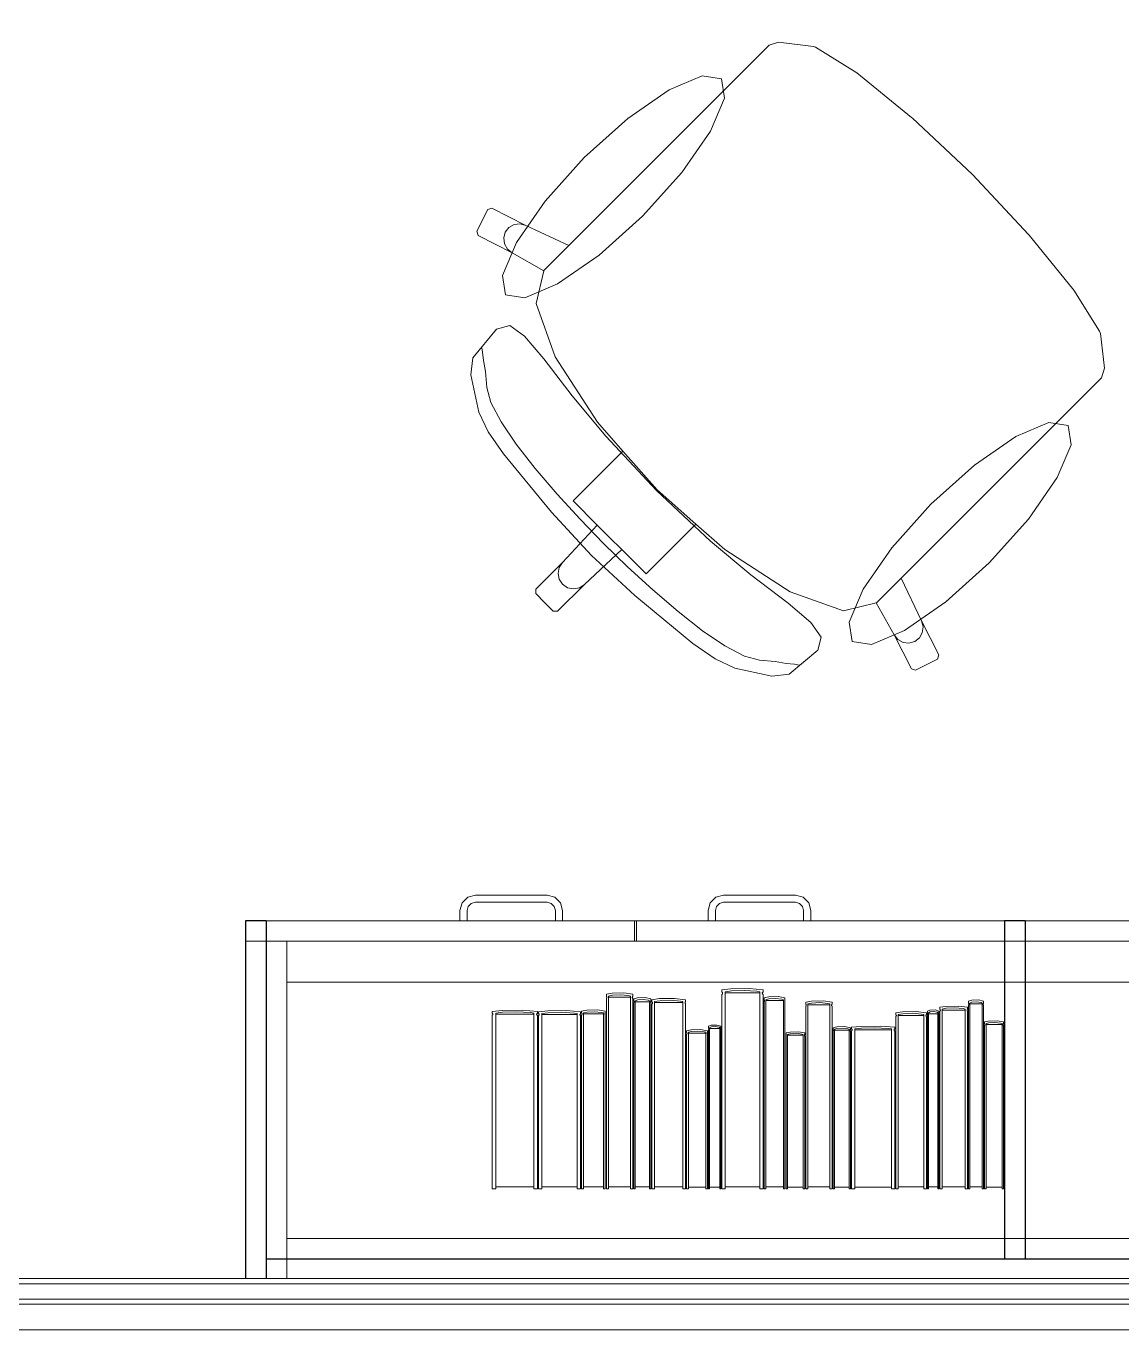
# Model space of a CAD drawing. Header units: inches. Extents: x -38 to 5698, y -33 to 92.
# Drawn here: x 195.17 to 196.239, y 18.6 to 19.871 of the extents above; entities that cross this region are included whole.
import ezdxf

# ---------------------------------------------------------------- set-up
doc = ezdxf.new("R2010")
doc.units = ezdxf.units.IN
doc.header["$MEASUREMENT"] = 0
doc.set_wipeout_variables(frame=1)
doc.linetypes.add('Wipeout_Contour', pattern=[1, 0, -1])
for name, color, linetype in [('02 _ ARQ _ ZON _ Espacio.3D', 7, 'Continuous'), ('Acabado - Muros', 7, 'Continuous'), ('Interior - Mobiliario', 7, 'Continuous')]:
    doc.layers.add(name, color=color, linetype=linetype)

msp = doc.modelspace()

# ---------------------------------------------------------------- linework, layer by layer
at = {"layer": '02 _ ARQ _ ZON _ Espacio.3D', "color": 254, "linetype": 'Continuous', "lineweight": 0, "flags": 128}
for points in [[(205.02, 18.65), (205.02, 29.6999), (193.32, 29.6999), (193.32, 25.3384), (194.57, 25.3384), (194.57, 25.1632), (193.32, 25.1632), (193.32, 18.6489)], [(205.0199, 6.5), (205.02, 18.6001), (193.32, 18.6001), (193.32, 6.5)]]:
    msp.add_lwpolyline(points, close=True, dxfattribs=at)
at = {"layer": 'Interior - Mobiliario', "color": 175, "linetype": 'Continuous', "lineweight": 13}
for p, q in [((195.8945, 19.8526), (195.8725, 19.8306)), ((195.9038, 19.8555), (195.8945, 19.8526)), ((195.9377, 19.8515), (195.9038, 19.8555)), ((195.9398, 19.8506), (195.9377, 19.8515)), ((195.9799, 19.8257), (195.9398, 19.8506)), ((195.8725, 19.8306), (195.847, 19.8051)), ((196.0335, 19.7821), (195.9799, 19.8257)), ((195.847, 19.8051), (195.6992, 19.6573)), ((196.0344, 19.7814), (196.0335, 19.7821)), ((196.0927, 19.7266), (196.0344, 19.7814)), ((196.0927, 19.7266), (196.1475, 19.6682)), ((195.6243, 19.6938), (195.6203, 19.6925)), ((195.6574, 19.6769), (195.6243, 19.6938)), ((195.6203, 19.6925), (195.6095, 19.6712)), ((195.6095, 19.6712), (195.6108, 19.6671)), ((195.6372, 19.6704), (195.6357, 19.6647)), ((195.6408, 19.675), (195.6372, 19.6704)), ((195.6459, 19.6778), (195.6408, 19.675)), ((195.6518, 19.6785), (195.6459, 19.6778)), ((195.6574, 19.6769), (195.6518, 19.6785)), ((195.6992, 19.6573), (195.6574, 19.6769)), ((196.1475, 19.6682), (196.1482, 19.6674)), ((196.1482, 19.6674), (196.1918, 19.6137)), ((195.6108, 19.6671), (195.6439, 19.6501)), ((195.6357, 19.6647), (195.6364, 19.6589)), ((195.6364, 19.6589), (195.6393, 19.6538)), ((195.6749, 19.633), (195.6992, 19.6573)), ((195.6393, 19.6538), (195.6439, 19.6501)), ((195.6439, 19.6501), (195.6749, 19.6328)), ((195.6749, 19.6328), (195.6674, 19.6009)), ((195.6749, 19.633), (195.6749, 19.6328)), ((196.1918, 19.6137), (196.2167, 19.5737)), ((195.6674, 19.6009), (195.6858, 19.5489)), ((195.6417, 19.5792), (195.6288, 19.5758)), ((195.656, 19.5691), (195.6417, 19.5792)), ((195.6288, 19.5758), (195.6056, 19.5479)), ((195.6747, 19.5469), (195.656, 19.5691)), ((196.2167, 19.5737), (196.2176, 19.5716)), ((196.2176, 19.5716), (196.2216, 19.5376)), ((195.6152, 19.5532), (195.6144, 19.5577)), ((195.616, 19.5451), (195.6152, 19.5532)), ((195.6056, 19.5479), (195.6037, 19.5311)), ((195.6181, 19.5344), (195.616, 19.5451)), ((195.7026, 19.5107), (195.6747, 19.5469)), ((195.6858, 19.5489), (195.7271, 19.4851)), ((195.6037, 19.5311), (195.6115, 19.495)), ((195.6192, 19.519), (195.6181, 19.5344)), ((196.2187, 19.5284), (196.1968, 19.5064)), ((196.2216, 19.5376), (196.2187, 19.5284)), ((195.6231, 19.5042), (195.6192, 19.519)), ((195.6331, 19.4854), (195.6231, 19.5042)), ((195.7353, 19.4714), (195.7026, 19.5107)), ((196.1968, 19.5064), (196.1713, 19.4809)), ((195.6115, 19.495), (195.6205, 19.4758)), ((195.6479, 19.4636), (195.6331, 19.4854)), ((195.7271, 19.4851), (195.7519, 19.4569)), ((196.1713, 19.4809), (196.0234, 19.333)), ((195.6205, 19.4758), (195.6354, 19.4541)), ((195.7848, 19.4186), (195.7353, 19.4714)), ((195.6354, 19.4541), (195.6822, 19.3974)), ((195.6665, 19.4398), (195.6479, 19.4636)), ((195.7519, 19.4569), (195.7245, 19.4296)), ((195.7519, 19.4569), (195.7852, 19.4191)), ((195.6877, 19.415), (195.6665, 19.4398)), ((195.7245, 19.4296), (195.7034, 19.4084)), ((195.7102, 19.3904), (195.6877, 19.415)), ((195.7848, 19.4186), (195.8375, 19.3692)), ((195.8231, 19.3858), (195.7852, 19.4191)), ((195.7034, 19.4084), (195.727, 19.3848)), ((195.6822, 19.3974), (195.7213, 19.3552)), ((195.733, 19.3669), (195.7102, 19.3904)), ((195.727, 19.3848), (195.693, 19.3483)), ((195.727, 19.3848), (195.739, 19.3728)), ((195.8231, 19.3858), (195.7957, 19.3584)), ((195.8512, 19.361), (195.8231, 19.3858)), ((195.733, 19.3669), (195.7565, 19.3441)), ((195.7509, 19.3609), (195.739, 19.3728)), ((195.8375, 19.3692), (195.8768, 19.3364)), ((195.7509, 19.3609), (195.7144, 19.3269)), ((195.7635, 19.3161), (195.7213, 19.3552)), ((195.7746, 19.3373), (195.7509, 19.3609)), ((195.7957, 19.3584), (195.7746, 19.3373)), ((195.915, 19.3196), (195.8512, 19.361)), ((195.693, 19.3483), (195.667, 19.3222)), ((195.6898, 19.3434), (195.6887, 19.3377)), ((195.6887, 19.3377), (195.6899, 19.3319)), ((195.693, 19.3483), (195.6898, 19.3434)), ((195.7565, 19.3441), (195.7811, 19.3215)), ((195.7144, 19.3269), (195.6883, 19.3008)), ((195.6899, 19.3319), (195.6931, 19.327)), ((195.698, 19.3237), (195.6931, 19.327)), ((195.7144, 19.3269), (195.7095, 19.3237)), ((195.8768, 19.3364), (195.913, 19.3085)), ((195.9992, 19.3088), (196.0234, 19.333)), ((196.0234, 19.333), (196.043, 19.2913)), ((195.667, 19.3222), (195.667, 19.3179)), ((195.667, 19.3179), (195.6755, 19.3094)), ((195.7038, 19.3226), (195.698, 19.3237)), ((195.7095, 19.3237), (195.7038, 19.3226)), ((195.8202, 19.2692), (195.7635, 19.3161)), ((195.7811, 19.3215), (195.8059, 19.3004)), ((195.967, 19.3013), (195.915, 19.3196)), ((195.684, 19.3008), (195.6755, 19.3094)), ((195.6883, 19.3008), (195.684, 19.3008)), ((195.8059, 19.3004), (195.8297, 19.2818)), ((195.913, 19.3085), (195.9353, 19.2899)), ((195.999, 19.3088), (195.967, 19.3013)), ((195.9992, 19.3088), (195.999, 19.3088)), ((196.0163, 19.2778), (195.999, 19.3088)), ((195.9353, 19.2899), (195.9453, 19.2756)), ((196.043, 19.2913), (196.0446, 19.2856)), ((196.043, 19.2913), (196.06, 19.2582)), ((195.8297, 19.2818), (195.8515, 19.267)), ((195.9453, 19.2756), (195.9419, 19.2627)), ((196.0199, 19.2731), (196.0163, 19.2778)), ((196.0333, 19.2446), (196.0163, 19.2778)), ((196.0251, 19.2702), (196.0199, 19.2731)), ((196.0411, 19.2747), (196.0365, 19.2711)), ((196.0439, 19.2798), (196.0411, 19.2747)), ((196.0446, 19.2856), (196.0439, 19.2798)), ((195.8419, 19.2543), (195.8202, 19.2692)), ((195.8515, 19.267), (195.8704, 19.257)), ((195.9419, 19.2627), (195.914, 19.2395)), ((196.0309, 19.2695), (196.0251, 19.2702)), ((196.0365, 19.2711), (196.0309, 19.2695)), ((195.8611, 19.2454), (195.8419, 19.2543)), ((195.8704, 19.257), (195.8851, 19.2531)), ((195.8851, 19.2531), (195.9005, 19.2519)), ((195.9005, 19.2519), (195.9113, 19.2499)), ((195.9113, 19.2499), (195.9193, 19.2491)), ((195.9193, 19.2491), (195.9238, 19.2483)), ((196.0587, 19.2541), (196.0373, 19.2433)), ((196.06, 19.2582), (196.0587, 19.2541)), ((195.8973, 19.2376), (195.8611, 19.2454)), ((195.914, 19.2395), (195.8973, 19.2376)), ((196.0373, 19.2433), (196.0333, 19.2446)), ((195.6006, 19.022), (195.5951, 19.0165)), ((195.6081, 19.024), (195.6006, 19.022)), ((195.6781, 19.024), (195.6081, 19.024)), ((195.6856, 19.022), (195.6781, 19.024)), ((195.6911, 19.0165), (195.6856, 19.022)), ((195.8371, 19.0165), (195.8426, 19.022)), ((195.8426, 19.022), (195.8501, 19.024)), ((195.8501, 19.024), (195.9201, 19.024)), ((195.9201, 19.024), (195.9276, 19.022)), ((195.9276, 19.022), (195.9331, 19.0165)), ((195.5951, 19.0165), (195.5931, 19.009)), ((195.5931, 19.009), (195.5931, 18.999)), ((195.6001, 19.009), (195.6012, 19.013)), ((195.6001, 18.999), (195.6001, 19.009)), ((195.6012, 19.013), (195.6041, 19.0159)), ((195.6041, 19.0159), (195.6081, 19.017)), ((195.6081, 19.017), (195.6781, 19.017)), ((195.6781, 19.017), (195.6821, 19.0159)), ((195.6821, 19.0159), (195.685, 19.013)), ((195.685, 19.013), (195.6861, 19.009)), ((195.6861, 19.009), (195.6861, 18.999)), ((195.6931, 19.009), (195.6911, 19.0165)), ((195.6931, 18.999), (195.6931, 19.009)), ((195.8351, 19.009), (195.8371, 19.0165)), ((195.8351, 18.999), (195.8351, 19.009)), ((195.8432, 19.013), (195.8421, 19.009)), ((195.8421, 19.009), (195.8421, 18.999)), ((195.8461, 19.0159), (195.8432, 19.013)), ((195.8501, 19.017), (195.8461, 19.0159)), ((195.9201, 19.017), (195.8501, 19.017)), ((195.9241, 19.0159), (195.9201, 19.017)), ((195.927, 19.013), (195.9241, 19.0159)), ((195.9281, 19.009), (195.927, 19.013)), ((195.9281, 18.999), (195.9281, 19.009)), ((195.9331, 19.0165), (195.9351, 19.009)), ((195.9351, 19.009), (195.9351, 18.999)), ((195.5931, 18.999), (195.6001, 18.999)), ((195.6861, 18.999), (195.6931, 18.999)), ((195.7631, 18.999), (195.7631, 18.979)), ((195.7651, 18.999), (195.7651, 18.979)), ((195.8421, 18.999), (195.8351, 18.999)), ((195.9351, 18.999), (195.9281, 18.999)), ((195.4041, 18.669), (195.4041, 18.979)), ((195.4041, 18.979), (196.8641, 18.979)), ((195.4241, 18.939), (195.4241, 18.979)), ((195.4241, 18.689), (195.4241, 18.939)), ((195.8485, 18.9316), (195.8573, 18.9327)), ((195.8485, 18.9295), (195.8485, 18.9316)), ((195.8577, 18.9306), (195.8517, 18.9297)), ((195.8573, 18.9327), (195.8752, 18.9329)), ((195.8701, 18.9311), (195.8577, 18.9306)), ((195.8824, 18.9303), (195.8701, 18.9311)), ((195.8752, 18.9329), (195.8886, 18.9316)), ((195.8854, 18.9297), (195.8824, 18.9303)), ((195.8886, 18.9316), (195.8886, 18.9295)), ((195.7358, 18.9273), (195.7415, 18.9284)), ((195.7358, 18.9253), (195.7358, 18.9273)), ((195.7359, 18.9252), (195.7358, 18.9253)), ((195.7358, 18.9232), (195.736, 18.9233)), ((195.7358, 18.7376), (195.7358, 18.9232)), ((195.7361, 18.9249), (195.7359, 18.9252)), ((195.736, 18.9233), (195.7361, 18.9236)), ((195.7362, 18.9247), (195.7361, 18.9249)), ((195.7361, 18.9236), (195.7362, 18.9238)), ((195.7362, 18.9244), (195.7362, 18.9247)), ((195.7362, 18.9241), (195.7362, 18.9244)), ((195.7362, 18.9238), (195.7362, 18.9241)), ((195.7417, 18.9263), (195.7379, 18.9254)), ((195.7379, 18.9254), (195.7379, 18.7376)), ((195.7379, 18.9245), (195.7595, 18.9245)), ((195.7415, 18.9284), (195.753, 18.9286)), ((195.7497, 18.9268), (195.7417, 18.9263)), ((195.7575, 18.926), (195.7497, 18.9268)), ((195.753, 18.9286), (195.7616, 18.9273)), ((195.7595, 18.9254), (195.7575, 18.926)), ((195.7595, 18.7376), (195.7595, 18.9254)), ((195.7612, 18.9246), (195.7611, 18.9243)), ((195.7611, 18.9243), (195.7611, 18.924)), ((195.7611, 18.924), (195.7612, 18.9238)), ((195.7613, 18.9249), (195.7612, 18.9246)), ((195.7612, 18.9238), (195.7613, 18.9235)), ((195.7614, 18.9251), (195.7613, 18.9249)), ((195.7613, 18.9235), (195.7615, 18.9233)), ((195.7616, 18.9253), (195.7614, 18.9251)), ((195.7615, 18.9233), (195.7616, 18.9232)), ((195.7616, 18.9273), (195.7616, 18.9253)), ((195.7616, 18.9232), (195.7616, 18.7376)), ((195.7626, 18.9228), (195.7662, 18.9238)), ((195.7626, 18.9208), (195.7626, 18.9228)), ((195.7626, 18.9207), (195.7626, 18.9208)), ((195.7627, 18.9204), (195.7626, 18.9207)), ((195.7626, 18.9189), (195.7627, 18.9191)), ((195.7626, 18.9187), (195.7626, 18.9189)), ((195.7626, 18.7376), (195.7626, 18.9187)), ((195.7628, 18.9202), (195.7627, 18.9204)), ((195.7627, 18.9191), (195.7628, 18.9194)), ((195.7628, 18.9199), (195.7628, 18.9202)), ((195.7628, 18.9196), (195.7628, 18.9199)), ((195.7628, 18.9194), (195.7628, 18.9196)), ((195.7664, 18.9218), (195.7639, 18.9209)), ((195.7639, 18.9209), (195.7639, 18.7376)), ((195.7639, 18.92), (195.778, 18.92)), ((195.7662, 18.9238), (195.7737, 18.924)), ((195.7716, 18.9223), (195.7664, 18.9218)), ((195.7767, 18.9215), (195.7716, 18.9223)), ((195.7737, 18.924), (195.7793, 18.9228)), ((195.778, 18.9209), (195.7767, 18.9215)), ((195.778, 18.7376), (195.778, 18.9209)), ((195.7791, 18.9201), (195.779, 18.9199)), ((195.779, 18.9199), (195.779, 18.9196)), ((195.779, 18.9196), (195.7791, 18.9193)), ((195.7792, 18.9206), (195.7791, 18.9204)), ((195.7791, 18.9204), (195.7791, 18.9201)), ((195.7791, 18.9193), (195.7792, 18.9191)), ((195.7793, 18.9208), (195.7792, 18.9206)), ((195.7792, 18.9191), (195.7793, 18.9188)), ((195.7793, 18.9228), (195.7793, 18.9208)), ((195.7793, 18.9188), (195.7793, 18.9187)), ((195.7793, 18.9187), (195.7793, 18.7376)), ((195.7803, 18.922), (195.7875, 18.923)), ((195.7803, 18.92), (195.7803, 18.922)), ((195.7805, 18.9199), (195.7803, 18.92)), ((195.7803, 18.9179), (195.7805, 18.9181)), ((195.7803, 18.7376), (195.7803, 18.9179)), ((195.7806, 18.9196), (195.7805, 18.9199)), ((195.7805, 18.9181), (195.7807, 18.9183)), ((195.7808, 18.9194), (195.7806, 18.9196)), ((195.7807, 18.9183), (195.7808, 18.9186)), ((195.7809, 18.9191), (195.7808, 18.9194)), ((195.7808, 18.9186), (195.7809, 18.9188)), ((195.7809, 18.9188), (195.7809, 18.9191)), ((195.7879, 18.921), (195.7829, 18.9201)), ((195.7829, 18.9201), (195.7829, 18.7376)), ((195.7829, 18.9192), (195.8105, 18.9192)), ((195.7875, 18.923), (195.8022, 18.9232)), ((195.798, 18.9214), (195.7879, 18.921)), ((195.808, 18.9207), (195.798, 18.9214)), ((195.8022, 18.9232), (195.8131, 18.922)), ((195.8105, 18.9201), (195.808, 18.9207)), ((195.8105, 18.7376), (195.8105, 18.9201)), ((195.8128, 18.9196), (195.8126, 18.9193)), ((195.8126, 18.9193), (195.8126, 18.9191)), ((195.8126, 18.9191), (195.8126, 18.9188)), ((195.8126, 18.9188), (195.8127, 18.9185)), ((195.8127, 18.9185), (195.8128, 18.9183)), ((195.8129, 18.9198), (195.8128, 18.9196)), ((195.8128, 18.9183), (195.813, 18.918)), ((195.8131, 18.92), (195.8129, 18.9198)), ((195.813, 18.918), (195.8131, 18.9179)), ((195.8131, 18.922), (195.8131, 18.92)), ((195.8131, 18.9179), (195.8131, 18.7376)), ((195.8487, 18.9294), (195.8485, 18.9295)), ((195.8485, 18.9274), (195.8488, 18.9275)), ((195.8485, 18.7376), (195.8485, 18.9274)), ((195.8489, 18.9292), (195.8487, 18.9294)), ((195.8488, 18.9275), (195.849, 18.9278)), ((195.8491, 18.9289), (195.8489, 18.9292)), ((195.849, 18.9278), (195.8491, 18.9281)), ((195.8492, 18.9286), (195.8491, 18.9289)), ((195.8491, 18.9281), (195.8492, 18.9283)), ((195.8492, 18.9283), (195.8492, 18.9286)), ((195.8517, 18.9297), (195.8517, 18.7376)), ((195.8517, 18.9287), (195.8854, 18.9287)), ((195.8854, 18.7376), (195.8854, 18.9297)), ((195.888, 18.9289), (195.8879, 18.9286)), ((195.8879, 18.9286), (195.8879, 18.9283)), ((195.8879, 18.9283), (195.888, 18.928)), ((195.8881, 18.9291), (195.888, 18.9289)), ((195.888, 18.928), (195.8882, 18.9277)), ((195.8884, 18.9294), (195.8881, 18.9291)), ((195.8882, 18.9277), (195.8884, 18.9275)), ((195.8886, 18.9295), (195.8884, 18.9294)), ((195.8884, 18.9275), (195.8886, 18.9274)), ((195.8886, 18.9274), (195.8886, 18.7376)), ((195.8896, 18.9239), (195.8941, 18.9249)), ((195.8896, 18.9219), (195.8896, 18.9239)), ((195.8897, 18.9217), (195.8896, 18.9219)), ((195.8896, 18.9198), (195.8897, 18.9199)), ((195.8896, 18.7376), (195.8896, 18.9198)), ((195.8898, 18.9215), (195.8897, 18.9217)), ((195.8897, 18.9199), (195.8898, 18.9202)), ((195.8899, 18.9213), (195.8898, 18.9215)), ((195.8898, 18.9202), (195.8899, 18.9204)), ((195.8899, 18.921), (195.8899, 18.9213)), ((195.8899, 18.9207), (195.8899, 18.921)), ((195.8899, 18.9204), (195.8899, 18.9207)), ((195.8943, 18.9229), (195.8912, 18.922)), ((195.8912, 18.922), (195.8912, 18.7376)), ((195.8912, 18.9211), (195.9084, 18.9211)), ((195.8941, 18.9249), (195.9032, 18.9251)), ((195.9006, 18.9233), (195.8943, 18.9229)), ((195.9069, 18.9226), (195.9006, 18.9233)), ((195.9032, 18.9251), (195.91, 18.9239)), ((195.9084, 18.922), (195.9069, 18.9226)), ((195.9084, 18.7376), (195.9084, 18.922)), ((195.9098, 18.9215), (195.9097, 18.9212)), ((195.9097, 18.9212), (195.9097, 18.9209)), ((195.9097, 18.9209), (195.9097, 18.9207)), ((195.9097, 18.9207), (195.9098, 18.9204)), ((195.9099, 18.9217), (195.9098, 18.9215)), ((195.9098, 18.9204), (195.9098, 18.9201)), ((195.9098, 18.9201), (195.91, 18.9199)), ((195.91, 18.9219), (195.9099, 18.9217)), ((195.91, 18.9239), (195.91, 18.9219)), ((195.91, 18.9199), (195.91, 18.9198)), ((195.91, 18.9198), (195.91, 18.7376)), ((195.9302, 18.9196), (195.9359, 18.9206)), ((195.9302, 18.9176), (195.9302, 18.9196)), ((195.9303, 18.9175), (195.9302, 18.9176)), ((195.9305, 18.9173), (195.9303, 18.9175)), ((195.9306, 18.9171), (195.9305, 18.9173)), ((195.9361, 18.9186), (195.9323, 18.9178)), ((195.9323, 18.9178), (195.9323, 18.7376)), ((195.9359, 18.9206), (195.9473, 18.9208)), ((195.944, 18.9191), (195.9361, 18.9186)), ((195.9519, 18.9183), (195.944, 18.9191)), ((195.9473, 18.9208), (195.9559, 18.9196)), ((195.9538, 18.9178), (195.9519, 18.9183)), ((195.9538, 18.7376), (195.9538, 18.9178)), ((195.9556, 18.9173), (195.9555, 18.917)), ((195.9558, 18.9175), (195.9556, 18.9173)), ((195.9559, 18.9176), (195.9558, 18.9175)), ((195.9559, 18.9196), (195.9559, 18.9176)), ((196.0889, 18.9206), (196.0921, 18.9216)), ((196.0889, 18.9186), (196.0889, 18.9206)), ((196.089, 18.9185), (196.0889, 18.9186)), ((196.0891, 18.9182), (196.089, 18.9185)), ((196.0891, 18.918), (196.0891, 18.9182)), ((196.0892, 18.9177), (196.0891, 18.918)), ((196.0891, 18.9169), (196.0892, 18.9172)), ((196.0892, 18.9175), (196.0892, 18.9177)), ((196.0892, 18.9172), (196.0892, 18.9175)), ((196.0923, 18.9196), (196.0901, 18.9187)), ((196.0901, 18.9187), (196.0901, 18.7376)), ((196.0901, 18.9178), (196.1023, 18.9178)), ((196.0921, 18.9216), (196.0986, 18.9218)), ((196.0967, 18.92), (196.0923, 18.9196)), ((196.1012, 18.9193), (196.0967, 18.92)), ((196.0986, 18.9218), (196.1035, 18.9206)), ((196.1023, 18.9187), (196.1012, 18.9193)), ((196.1023, 18.7376), (196.1023, 18.9187)), ((196.1033, 18.9182), (196.1032, 18.9179)), ((196.1032, 18.9179), (196.1032, 18.9177)), ((196.1032, 18.9177), (196.1032, 18.9174)), ((196.1032, 18.9174), (196.1033, 18.9171)), ((196.1034, 18.9184), (196.1033, 18.9182)), ((196.1033, 18.9171), (196.1033, 18.9169)), ((196.1035, 18.9186), (196.1034, 18.9184)), ((196.1035, 18.9206), (196.1035, 18.9186)), ((195.6244, 18.9106), (195.6341, 18.9115)), ((195.6244, 18.9087), (195.6244, 18.9106)), ((195.6246, 18.9086), (195.6244, 18.9087)), ((195.6244, 18.9068), (195.6246, 18.9069)), ((195.6244, 18.7376), (195.6244, 18.9068)), ((195.6248, 18.9084), (195.6246, 18.9086)), ((195.6246, 18.9069), (195.6249, 18.9072)), ((195.625, 18.9082), (195.6248, 18.9084)), ((195.6249, 18.9072), (195.625, 18.9074)), ((195.6251, 18.9079), (195.625, 18.9082)), ((195.625, 18.9074), (195.6251, 18.9077)), ((195.6251, 18.9077), (195.6251, 18.9079)), ((195.6345, 18.9097), (195.6279, 18.9089)), ((195.6279, 18.9089), (195.6279, 18.7376)), ((195.6279, 18.908), (195.665, 18.908)), ((195.6341, 18.9115), (195.6538, 18.9118)), ((195.6481, 18.9101), (195.6345, 18.9097)), ((195.6617, 18.9094), (195.6481, 18.9101)), ((195.6538, 18.9118), (195.6686, 18.9106)), ((195.665, 18.9089), (195.6617, 18.9094)), ((195.665, 18.7376), (195.665, 18.9089)), ((195.6679, 18.9081), (195.6678, 18.9079)), ((195.6678, 18.9079), (195.6678, 18.9076)), ((195.6678, 18.9076), (195.6679, 18.9074)), ((195.6681, 18.9084), (195.6679, 18.9081)), ((195.6679, 18.9074), (195.6681, 18.9071)), ((195.6683, 18.9086), (195.6681, 18.9084)), ((195.6681, 18.9071), (195.6684, 18.9069)), ((195.6686, 18.9087), (195.6683, 18.9086)), ((195.6684, 18.9069), (195.6686, 18.9068)), ((195.6686, 18.9106), (195.6686, 18.9087)), ((195.6686, 18.9068), (195.6686, 18.7376)), ((195.6696, 18.9103), (195.6786, 18.9112)), ((195.6696, 18.9084), (195.6696, 18.9103)), ((195.6697, 18.9083), (195.6696, 18.9084)), ((195.6696, 18.9065), (195.6698, 18.9066)), ((195.6696, 18.7376), (195.6696, 18.9065)), ((195.67, 18.9081), (195.6697, 18.9083)), ((195.6698, 18.9066), (195.67, 18.9068)), ((195.6702, 18.9078), (195.67, 18.9081)), ((195.67, 18.9068), (195.6702, 18.9071)), ((195.6702, 18.9076), (195.6702, 18.9078)), ((195.6703, 18.9073), (195.6702, 18.9076)), ((195.6702, 18.9071), (195.6703, 18.9073)), ((195.679, 18.9093), (195.6729, 18.9085)), ((195.6729, 18.9085), (195.6729, 18.7376)), ((195.6729, 18.9077), (195.7074, 18.9077)), ((195.6786, 18.9112), (195.697, 18.9114)), ((195.6917, 18.9098), (195.679, 18.9093)), ((195.7043, 18.909), (195.6917, 18.9098)), ((195.697, 18.9114), (195.7107, 18.9103)), ((195.7074, 18.9085), (195.7043, 18.909)), ((195.7074, 18.7376), (195.7074, 18.9085)), ((195.7101, 18.9078), (195.71, 18.9075)), ((195.71, 18.9075), (195.71, 18.9073)), ((195.71, 18.9073), (195.7101, 18.907)), ((195.7103, 18.908), (195.7101, 18.9078)), ((195.7101, 18.907), (195.7103, 18.9068)), ((195.7105, 18.9082), (195.7103, 18.908)), ((195.7103, 18.9068), (195.7106, 18.9066)), ((195.7107, 18.9084), (195.7105, 18.9082)), ((195.7106, 18.9066), (195.7107, 18.9065)), ((195.7107, 18.9103), (195.7107, 18.9084)), ((195.7107, 18.9065), (195.7107, 18.7376)), ((195.7117, 18.9108), (195.7168, 18.9118)), ((195.7117, 18.909), (195.7117, 18.9108)), ((195.7118, 18.9089), (195.7117, 18.909)), ((195.7117, 18.907), (195.7118, 18.9072)), ((195.7117, 18.7376), (195.7117, 18.907)), ((195.712, 18.9086), (195.7118, 18.9089)), ((195.7118, 18.9072), (195.712, 18.9074)), ((195.7121, 18.9084), (195.712, 18.9086)), ((195.712, 18.9074), (195.7121, 18.9076)), ((195.7121, 18.9082), (195.7121, 18.9084)), ((195.7121, 18.9079), (195.7121, 18.9082)), ((195.7121, 18.9076), (195.7121, 18.9079)), ((195.717, 18.9099), (195.7136, 18.9091)), ((195.7136, 18.9091), (195.7136, 18.7376)), ((195.7136, 18.9082), (195.733, 18.9082)), ((195.7168, 18.9118), (195.7271, 18.912)), ((195.7241, 18.9103), (195.717, 18.9099)), ((195.7312, 18.9096), (195.7241, 18.9103)), ((195.7271, 18.912), (195.7348, 18.9108)), ((195.733, 18.9091), (195.7312, 18.9096)), ((195.733, 18.7376), (195.733, 18.9091)), ((195.7345, 18.9084), (195.7344, 18.9081)), ((195.7344, 18.9081), (195.7344, 18.9078)), ((195.7344, 18.9078), (195.7345, 18.9076)), ((195.7346, 18.9086), (195.7345, 18.9084)), ((195.7345, 18.9076), (195.7346, 18.9074)), ((195.7347, 18.9088), (195.7346, 18.9086)), ((195.7346, 18.9074), (195.7347, 18.9071)), ((195.7348, 18.909), (195.7347, 18.9088)), ((195.7347, 18.9071), (195.7348, 18.907)), ((195.7348, 18.9108), (195.7348, 18.909)), ((195.7348, 18.907), (195.7348, 18.7376)), ((195.9302, 18.9156), (195.9304, 18.9158)), ((195.9302, 18.7376), (195.9302, 18.9156)), ((195.9304, 18.9158), (195.9305, 18.916)), ((195.9305, 18.916), (195.9306, 18.9163)), ((195.9307, 18.9168), (195.9306, 18.9171)), ((195.9306, 18.9163), (195.9307, 18.9165)), ((195.9307, 18.9165), (195.9307, 18.9168)), ((195.9323, 18.9169), (195.9538, 18.9169)), ((195.9555, 18.917), (195.9555, 18.9167)), ((195.9555, 18.9167), (195.9555, 18.9165)), ((195.9555, 18.9165), (195.9555, 18.9162)), ((195.9555, 18.9162), (195.9556, 18.916)), ((195.9556, 18.916), (195.9558, 18.9157)), ((195.9558, 18.9157), (195.9559, 18.9156)), ((195.9559, 18.9156), (195.9559, 18.7376)), ((196.0181, 18.9092), (196.0246, 18.9102)), ((196.0181, 18.9074), (196.0181, 18.9092)), ((196.0182, 18.9073), (196.0181, 18.9074)), ((196.0181, 18.9055), (196.0182, 18.9056)), ((196.0181, 18.7376), (196.0181, 18.9055)), ((196.0184, 18.9071), (196.0182, 18.9073)), ((196.0182, 18.9056), (196.0184, 18.9058)), ((196.0185, 18.9068), (196.0184, 18.9071)), ((196.0184, 18.9058), (196.0185, 18.9061)), ((196.0186, 18.9066), (196.0185, 18.9068)), ((196.0185, 18.9061), (196.0186, 18.9063)), ((196.0186, 18.9063), (196.0186, 18.9066)), ((196.0249, 18.9083), (196.0205, 18.9075)), ((196.0205, 18.9075), (196.0205, 18.7376)), ((196.0205, 18.9067), (196.0455, 18.9067)), ((196.0246, 18.9102), (196.0379, 18.9104)), ((196.0341, 18.9087), (196.0249, 18.9083)), ((196.0432, 18.908), (196.0341, 18.9087)), ((196.0379, 18.9104), (196.0479, 18.9092)), ((196.0455, 18.9075), (196.0432, 18.908)), ((196.0455, 18.7376), (196.0455, 18.9075)), ((196.0475, 18.9068), (196.0474, 18.9065)), ((196.0474, 18.9065), (196.0474, 18.9063)), ((196.0474, 18.9063), (196.0475, 18.906)), ((196.0476, 18.907), (196.0475, 18.9068)), ((196.0475, 18.906), (196.0476, 18.9058)), ((196.0477, 18.9072), (196.0476, 18.907)), ((196.0476, 18.9058), (196.0478, 18.9056)), ((196.0479, 18.9074), (196.0477, 18.9072)), ((196.0478, 18.9056), (196.0479, 18.9055)), ((196.0479, 18.9092), (196.0479, 18.9074)), ((196.0479, 18.9055), (196.0479, 18.7376)), ((196.0489, 18.9109), (196.0513, 18.9119)), ((196.0489, 18.909), (196.0489, 18.9109)), ((196.0489, 18.9089), (196.0489, 18.909)), ((196.049, 18.9087), (196.0489, 18.9089)), ((196.0489, 18.9071), (196.049, 18.9072)), ((196.0489, 18.7376), (196.0489, 18.9071)), ((196.0491, 18.9085), (196.049, 18.9087)), ((196.049, 18.9075), (196.0491, 18.9077)), ((196.049, 18.9072), (196.049, 18.9075)), ((196.0491, 18.9082), (196.0491, 18.9085)), ((196.0491, 18.908), (196.0491, 18.9082)), ((196.0491, 18.9077), (196.0491, 18.908)), ((196.0515, 18.91), (196.0498, 18.9092)), ((196.0498, 18.9092), (196.0498, 18.7376)), ((196.0498, 18.9083), (196.0591, 18.9083)), ((196.0513, 18.9119), (196.0563, 18.9121)), ((196.0549, 18.9104), (196.0515, 18.91)), ((196.0583, 18.9097), (196.0549, 18.9104)), ((196.0563, 18.9121), (196.06, 18.9109)), ((196.0591, 18.9092), (196.0583, 18.9097)), ((196.0591, 18.7376), (196.0591, 18.9092)), ((196.0599, 18.9087), (196.0598, 18.9084)), ((196.0598, 18.9084), (196.0598, 18.9082)), ((196.0598, 18.9082), (196.0598, 18.9079)), ((196.0598, 18.9079), (196.0599, 18.9077)), ((196.06, 18.9089), (196.0599, 18.9087)), ((196.0599, 18.9077), (196.0599, 18.9074)), ((196.0599, 18.9074), (196.06, 18.9072)), ((196.06, 18.9109), (196.06, 18.909)), ((196.06, 18.909), (196.06, 18.9089)), ((196.06, 18.9072), (196.06, 18.9071)), ((196.06, 18.9071), (196.06, 18.7376)), ((196.061, 18.9146), (196.0669, 18.9155)), ((196.061, 18.9126), (196.061, 18.9146)), ((196.0611, 18.9125), (196.061, 18.9126)), ((196.061, 18.9107), (196.0612, 18.9108)), ((196.061, 18.7376), (196.061, 18.9107)), ((196.0613, 18.9123), (196.0611, 18.9125)), ((196.0612, 18.9108), (196.0613, 18.911)), ((196.0614, 18.9121), (196.0613, 18.9123)), ((196.0613, 18.911), (196.0614, 18.9113)), ((196.0615, 18.9118), (196.0614, 18.9121)), ((196.0614, 18.9113), (196.0615, 18.9115)), ((196.0615, 18.9115), (196.0615, 18.9118)), ((196.0672, 18.9136), (196.0632, 18.9128)), ((196.0632, 18.9128), (196.0632, 18.7376)), ((196.0632, 18.7394), (196.0632, 18.9119)), ((196.0632, 18.9119), (196.0858, 18.9119)), ((196.0669, 18.9155), (196.079, 18.9157)), ((196.0755, 18.914), (196.0672, 18.9136)), ((196.0837, 18.9133), (196.0755, 18.914)), ((196.079, 18.9157), (196.0879, 18.9146)), ((196.0858, 18.9128), (196.0837, 18.9133)), ((196.0858, 18.7376), (196.0858, 18.9128)), ((196.0858, 18.9119), (196.0858, 18.7394)), ((196.0876, 18.9123), (196.0875, 18.912)), ((196.0875, 18.912), (196.0875, 18.9118)), ((196.0875, 18.9118), (196.0875, 18.9115)), ((196.0875, 18.9115), (196.0876, 18.9112)), ((196.0878, 18.9125), (196.0876, 18.9123)), ((196.0876, 18.9112), (196.0877, 18.911)), ((196.0877, 18.911), (196.0878, 18.9108)), ((196.0879, 18.9126), (196.0878, 18.9125)), ((196.0878, 18.9108), (196.0879, 18.9107)), ((196.0879, 18.9146), (196.0879, 18.9126)), ((196.0879, 18.9107), (196.0879, 18.7376)), ((196.0889, 18.9165), (196.089, 18.9167)), ((196.0889, 18.7376), (196.0889, 18.9165)), ((196.089, 18.9167), (196.0891, 18.9169)), ((196.1033, 18.9169), (196.1034, 18.9167)), ((196.1034, 18.9167), (196.1035, 18.9165)), ((196.1035, 18.9165), (196.1035, 18.7376)), ((195.8141, 18.8917), (195.8186, 18.8926)), ((195.8141, 18.8901), (195.8141, 18.8917)), ((195.8186, 18.8926), (195.8277, 18.8928)), ((195.8277, 18.8928), (195.8345, 18.8917)), ((195.8345, 18.8917), (195.8345, 18.8901)), ((195.8355, 18.8963), (195.8381, 18.8971)), ((195.8355, 18.8945), (195.8355, 18.8963)), ((195.8355, 18.8944), (195.8355, 18.8945)), ((195.8356, 18.8942), (195.8355, 18.8944)), ((195.8355, 18.8928), (195.8356, 18.8929)), ((195.8355, 18.7376), (195.8355, 18.8928)), ((195.8357, 18.894), (195.8356, 18.8942)), ((195.8356, 18.8931), (195.8357, 18.8933)), ((195.8356, 18.8929), (195.8356, 18.8931)), ((195.8357, 18.8938), (195.8357, 18.894)), ((195.8357, 18.8936), (195.8357, 18.8938)), ((195.8357, 18.8933), (195.8357, 18.8936)), ((195.8383, 18.8954), (195.8365, 18.8947)), ((195.8365, 18.8947), (195.8365, 18.7376)), ((195.8365, 18.8939), (195.8466, 18.8939)), ((195.8381, 18.8971), (195.8435, 18.8973)), ((195.842, 18.8958), (195.8383, 18.8954)), ((195.8457, 18.8951), (195.842, 18.8958)), ((195.8435, 18.8973), (195.8475, 18.8963)), ((195.8466, 18.8947), (195.8457, 18.8951)), ((195.8466, 18.7376), (195.8466, 18.8947)), ((195.8474, 18.894), (195.8473, 18.8937)), ((195.8473, 18.8937), (195.8473, 18.8935)), ((195.8473, 18.8935), (195.8474, 18.8933)), ((195.8475, 18.8944), (195.8474, 18.8942)), ((195.8474, 18.8942), (195.8474, 18.894)), ((195.8474, 18.8933), (195.8474, 18.8931)), ((195.8474, 18.8931), (195.8475, 18.8929)), ((195.8475, 18.8963), (195.8475, 18.8945)), ((195.8475, 18.8945), (195.8475, 18.8944)), ((195.8475, 18.8929), (195.8475, 18.8928)), ((195.8475, 18.8928), (195.8475, 18.7376)), ((195.9569, 18.8947), (195.9606, 18.8955)), ((195.9569, 18.893), (195.9569, 18.8947)), ((195.957, 18.8929), (195.9569, 18.893)), ((195.9571, 18.8927), (195.957, 18.8929)), ((195.9571, 18.8925), (195.9571, 18.8927)), ((195.9572, 18.8923), (195.9571, 18.8925)), ((195.9571, 18.8918), (195.9572, 18.892)), ((195.9571, 18.8916), (195.9571, 18.8918)), ((195.9572, 18.892), (195.9572, 18.8923)), ((195.9608, 18.8938), (195.9582, 18.8931)), ((195.9582, 18.8931), (195.9582, 18.7376)), ((195.9582, 18.8923), (195.9725, 18.8923)), ((195.9606, 18.8955), (195.9682, 18.8957)), ((195.966, 18.8942), (195.9608, 18.8938)), ((195.9712, 18.8936), (195.966, 18.8942)), ((195.9682, 18.8957), (195.9739, 18.8947)), ((195.9725, 18.8931), (195.9712, 18.8936)), ((195.9725, 18.7376), (195.9725, 18.8931)), ((195.9737, 18.8926), (195.9736, 18.8924)), ((195.9736, 18.8924), (195.9736, 18.8922)), ((195.9736, 18.8922), (195.9736, 18.892)), ((195.9736, 18.892), (195.9736, 18.8917)), ((195.9736, 18.8917), (195.9737, 18.8915)), ((195.9738, 18.8929), (195.9737, 18.8926)), ((195.9739, 18.893), (195.9738, 18.8929)), ((195.9739, 18.8947), (195.9739, 18.893)), ((195.9749, 18.8951), (195.9841, 18.8959)), ((195.9749, 18.8934), (195.9749, 18.8951)), ((195.975, 18.8933), (195.9749, 18.8934)), ((195.9749, 18.8916), (195.9751, 18.8917)), ((195.9753, 18.8931), (195.975, 18.8933)), ((195.9751, 18.8917), (195.9753, 18.892)), ((195.9755, 18.8929), (195.9753, 18.8931)), ((195.9753, 18.892), (195.9755, 18.8922)), ((195.9756, 18.8926), (195.9755, 18.8929)), ((195.9755, 18.8922), (195.9756, 18.8924)), ((195.9756, 18.8924), (195.9756, 18.8926)), ((195.9846, 18.8942), (195.9782, 18.8935)), ((195.9782, 18.8935), (195.9782, 18.7376)), ((195.9782, 18.8927), (196.0137, 18.8927)), ((195.9841, 18.8959), (196.003, 18.8961)), ((195.9976, 18.8946), (195.9846, 18.8942)), ((196.0105, 18.894), (195.9976, 18.8946)), ((196.003, 18.8961), (196.0171, 18.8951)), ((196.0137, 18.8935), (196.0105, 18.894)), ((196.0137, 18.7376), (196.0137, 18.8935)), ((196.0166, 18.893), (196.0164, 18.8928)), ((196.0164, 18.8928), (196.0164, 18.8926)), ((196.0164, 18.8926), (196.0164, 18.8923)), ((196.0164, 18.8923), (196.0165, 18.8921)), ((196.0165, 18.8921), (196.0166, 18.8919)), ((196.0168, 18.8932), (196.0166, 18.893)), ((196.0166, 18.8919), (196.0169, 18.8917)), ((196.0171, 18.8934), (196.0168, 18.8932)), ((196.0169, 18.8917), (196.0171, 18.8916)), ((196.0171, 18.8951), (196.0171, 18.8934)), ((196.1045, 18.9003), (196.1085, 18.9012)), ((196.1045, 18.8985), (196.1045, 18.9003)), ((196.1046, 18.8983), (196.1045, 18.8985)), ((196.1045, 18.8985), (196.1045, 18.8985)), ((196.1045, 18.8967), (196.1046, 18.8969)), ((196.1045, 18.7376), (196.1045, 18.8967)), ((196.1047, 18.898), (196.1046, 18.8983)), ((196.1046, 18.8969), (196.1047, 18.8971)), ((196.1048, 18.8978), (196.1047, 18.898)), ((196.1047, 18.8973), (196.1048, 18.8976)), ((196.1047, 18.8971), (196.1047, 18.8973)), ((196.1048, 18.8976), (196.1048, 18.8978)), ((196.1087, 18.8994), (196.106, 18.8987)), ((196.106, 18.8987), (196.106, 18.7376)), ((196.1085, 18.9012), (196.1169, 18.9014)), ((196.1145, 18.8999), (196.1087, 18.8994)), ((195.8142, 18.89), (195.8141, 18.8901)), ((195.8141, 18.8884), (195.8142, 18.8885)), ((195.8141, 18.7376), (195.8141, 18.8884)), ((195.8143, 18.8898), (195.8142, 18.89)), ((195.8142, 18.8885), (195.8143, 18.8887)), ((195.8144, 18.8896), (195.8143, 18.8898)), ((195.8143, 18.8887), (195.8144, 18.8889)), ((195.8145, 18.8894), (195.8144, 18.8896)), ((195.8144, 18.8889), (195.8145, 18.8891)), ((195.8145, 18.8891), (195.8145, 18.8894)), ((195.8188, 18.8909), (195.8158, 18.8902)), ((195.8158, 18.8902), (195.8158, 18.7376)), ((195.8158, 18.8894), (195.8329, 18.8894)), ((195.8251, 18.8913), (195.8188, 18.8909)), ((195.8313, 18.8907), (195.8251, 18.8913)), ((195.8329, 18.8902), (195.8313, 18.8907)), ((195.8329, 18.7376), (195.8329, 18.8902)), ((195.8343, 18.8897), (195.8342, 18.8895)), ((195.8342, 18.8895), (195.8342, 18.8893)), ((195.8342, 18.8893), (195.8342, 18.8891)), ((195.8342, 18.8891), (195.8342, 18.8889)), ((195.8342, 18.8889), (195.8343, 18.8886)), ((195.8344, 18.8899), (195.8343, 18.8897)), ((195.8343, 18.8886), (195.8344, 18.8885)), ((195.8345, 18.8901), (195.8344, 18.8899)), ((195.8344, 18.8885), (195.8345, 18.8884)), ((195.8345, 18.8884), (195.8345, 18.7376)), ((195.911, 18.8896), (195.915, 18.8904)), ((195.911, 18.8879), (195.911, 18.8896)), ((195.9111, 18.8879), (195.911, 18.8879)), ((195.911, 18.8863), (195.9111, 18.8864)), ((195.911, 18.7376), (195.911, 18.8863)), ((195.9112, 18.8877), (195.9111, 18.8879)), ((195.9111, 18.8864), (195.9112, 18.8866)), ((195.9113, 18.8874), (195.9112, 18.8877)), ((195.9112, 18.8866), (195.9113, 18.8868)), ((195.9113, 18.8872), (195.9113, 18.8874)), ((195.9113, 18.887), (195.9113, 18.8872)), ((195.9113, 18.8868), (195.9113, 18.887)), ((195.9152, 18.8888), (195.9125, 18.8881)), ((195.9125, 18.8881), (195.9125, 18.7376)), ((195.9125, 18.8873), (195.9278, 18.8873)), ((195.915, 18.8904), (195.9232, 18.8906)), ((195.9208, 18.8892), (195.9152, 18.8888)), ((195.9264, 18.8885), (195.9208, 18.8892)), ((195.9232, 18.8906), (195.9292, 18.8896)), ((195.9278, 18.8881), (195.9264, 18.8885)), ((195.9278, 18.7376), (195.9278, 18.8881)), ((195.929, 18.8874), (195.9289, 18.8872)), ((195.9289, 18.8872), (195.9289, 18.887)), ((195.9289, 18.887), (195.929, 18.8867)), ((195.9291, 18.8878), (195.929, 18.8876)), ((195.929, 18.8876), (195.929, 18.8874)), ((195.929, 18.8867), (195.9291, 18.8865)), ((195.9292, 18.8879), (195.9291, 18.8878)), ((195.9291, 18.8865), (195.9292, 18.8863)), ((195.9292, 18.8896), (195.9292, 18.8879)), ((195.9292, 18.8863), (195.9292, 18.8863)), ((195.9292, 18.8863), (195.9292, 18.7376)), ((195.9569, 18.8912), (195.957, 18.8914)), ((195.9569, 18.7376), (195.9569, 18.8912)), ((195.957, 18.8914), (195.9571, 18.8916)), ((195.9737, 18.8915), (195.9738, 18.8913)), ((195.9738, 18.8913), (195.9739, 18.8912)), ((195.9739, 18.8912), (195.9739, 18.7376)), ((195.9749, 18.7376), (195.9749, 18.8916)), ((196.0171, 18.8916), (196.0171, 18.7376)), ((195.665, 18.7394), (195.6279, 18.7394)), ((195.7074, 18.7394), (195.6729, 18.7394)), ((195.733, 18.7394), (195.7136, 18.7394)), ((195.7595, 18.7395), (195.7379, 18.7395)), ((195.778, 18.7395), (195.7639, 18.7395)), ((195.8105, 18.7395), (195.7829, 18.7395)), ((195.8329, 18.7392), (195.8158, 18.7392)), ((195.8466, 18.7392), (195.8365, 18.7392)), ((195.8854, 18.7396), (195.8517, 18.7396)), ((195.9084, 18.7395), (195.8912, 18.7395)), ((195.9278, 18.7392), (195.9125, 18.7392)), ((195.9538, 18.7395), (195.9323, 18.7395)), ((195.9725, 18.7392), (195.9582, 18.7392)), ((196.0137, 18.7392), (195.9782, 18.7392)), ((196.0455, 18.7394), (196.0205, 18.7394)), ((196.0591, 18.7394), (196.0498, 18.7394)), ((196.0858, 18.7394), (196.0632, 18.7394)), ((196.1023, 18.7395), (196.0901, 18.7395)), ((195.6279, 18.7376), (195.6244, 18.7376)), ((195.6686, 18.7376), (195.665, 18.7376)), ((195.6729, 18.7376), (195.6696, 18.7376)), ((195.7107, 18.7376), (195.7074, 18.7376)), ((195.7136, 18.7376), (195.7117, 18.7376)), ((195.7348, 18.7376), (195.733, 18.7376)), ((195.7379, 18.7376), (195.7358, 18.7376)), ((195.7616, 18.7376), (195.7595, 18.7376)), ((195.7639, 18.7376), (195.7626, 18.7376)), ((195.7793, 18.7376), (195.778, 18.7376)), ((195.7829, 18.7376), (195.7803, 18.7376)), ((195.8131, 18.7376), (195.8105, 18.7376)), ((195.8158, 18.7376), (195.8141, 18.7376)), ((195.8345, 18.7376), (195.8329, 18.7376)), ((195.8365, 18.7376), (195.8355, 18.7376)), ((195.8475, 18.7376), (195.8466, 18.7376)), ((195.8517, 18.7376), (195.8485, 18.7376)), ((195.8886, 18.7376), (195.8854, 18.7376)), ((195.8912, 18.7376), (195.8896, 18.7376)), ((195.91, 18.7376), (195.9084, 18.7376)), ((195.9125, 18.7376), (195.911, 18.7376)), ((195.9292, 18.7376), (195.9278, 18.7376)), ((195.9323, 18.7376), (195.9302, 18.7376)), ((195.9559, 18.7376), (195.9538, 18.7376)), ((195.9582, 18.7376), (195.9569, 18.7376)), ((195.9739, 18.7376), (195.9725, 18.7376)), ((195.9782, 18.7376), (195.9749, 18.7376)), ((196.0171, 18.7376), (196.0137, 18.7376)), ((196.0205, 18.7376), (196.0181, 18.7376)), ((196.0479, 18.7376), (196.0455, 18.7376)), ((196.0498, 18.7376), (196.0489, 18.7376)), ((196.06, 18.7376), (196.0591, 18.7376)), ((196.0632, 18.7376), (196.061, 18.7376)), ((196.0879, 18.7376), (196.0858, 18.7376)), ((196.0901, 18.7376), (196.0889, 18.7376)), ((196.1035, 18.7376), (196.1023, 18.7376)), ((196.106, 18.7376), (196.1045, 18.7376)), ((196.8641, 18.669), (195.4041, 18.669))]:
    msp.add_line(p, q, dxfattribs=at)
at = {"layer": 'Interior - Mobiliario', "color": 175, "linetype": 'Continuous', "lineweight": 13, "flags": 128}
for points in [[(195.7143, 19.7431), (195.6761, 19.7006), (195.6481, 19.6602), (195.6345, 19.6281), (195.6374, 19.6092), (195.6563, 19.6064), (195.6883, 19.62), (195.7287, 19.648), (195.7712, 19.6861), (195.8093, 19.7286), (195.8374, 19.769), (195.851, 19.801), (195.8481, 19.82), (195.8292, 19.8228), (195.7971, 19.8092), (195.7567, 19.7812)], [(196.1092, 19.3481), (196.0667, 19.31), (196.0264, 19.282), (195.9943, 19.2684), (195.9754, 19.2712), (195.9725, 19.2901), (195.9861, 19.3222), (196.0141, 19.3626), (196.0523, 19.4051), (196.0948, 19.4432), (196.1351, 19.4712), (196.1672, 19.4848), (196.1861, 19.482), (196.189, 19.463), (196.1754, 19.431), (196.1473, 19.3906)]]:
    msp.add_lwpolyline(points, close=True, dxfattribs=at)

# ---------------------------------------------------------------- next in the draw order: wipeouts: each hides what was drawn before it
at = {"color": 254, "linetype": 'Wipeout_Contour', "lineweight": 0, "ltscale": 6477.446982}
msp.add_wipeout([(196.1241, 18.999), (196.1241, 18.669), (196.1441, 18.669), (196.1441, 18.999)], dxfattribs=at).dxf.layer = 'Interior - Mobiliario'

# ---------------------------------------------------------------- next in the draw order: linework, layer by layer
at = {"layer": 'Interior - Mobiliario', "color": 175, "linetype": 'Continuous', "lineweight": 13}
for p, q in [((196.1241, 18.999), (195.7651, 18.999)), ((196.1241, 18.669), (196.1241, 18.999)), ((196.1241, 18.999), (196.1441, 18.999)), ((196.1241, 18.999), (196.1441, 18.999)), ((196.1241, 18.999), (196.1241, 18.979)), ((196.1441, 18.999), (196.1441, 18.669)), ((196.1441, 18.999), (196.5031, 18.999)), ((196.1441, 18.999), (196.1441, 18.979)), ((195.4241, 18.979), (196.8441, 18.979)), ((196.1241, 18.979), (195.7651, 18.979)), ((196.1441, 18.979), (196.5031, 18.979)), ((196.8441, 18.939), (195.4241, 18.939)), ((196.106, 18.8979), (196.1216, 18.8979)), ((196.1202, 18.8992), (196.1145, 18.8999)), ((196.1169, 18.9014), (196.1231, 18.9003)), ((196.1216, 18.8987), (196.1202, 18.8992)), ((196.1216, 18.7376), (196.1216, 18.8987)), ((196.1229, 18.8982), (196.1228, 18.898)), ((196.1228, 18.898), (196.1228, 18.8977)), ((196.1228, 18.8977), (196.1228, 18.8975)), ((196.1228, 18.8975), (196.1228, 18.8973)), ((196.1228, 18.8973), (196.1229, 18.897)), ((196.123, 18.8984), (196.1229, 18.8982)), ((196.1229, 18.897), (196.123, 18.8968)), ((196.1231, 18.8985), (196.123, 18.8984)), ((196.123, 18.8968), (196.1231, 18.8967)), ((196.1231, 18.9003), (196.1231, 18.8985)), ((196.1231, 18.8967), (196.1231, 18.7376)), ((196.1216, 18.7393), (196.106, 18.7393)), ((196.1231, 18.7376), (196.1216, 18.7376)), ((195.4241, 18.689), (196.8441, 18.689)), ((196.1441, 18.669), (196.1241, 18.669))]:
    msp.add_line(p, q, dxfattribs=at)
at = {"layer": 'Interior - Mobiliario', "color": 175, "linetype": 'Continuous', "lineweight": 30}
for p, q in [((196.1241, 18.999), (196.1241, 18.669)), ((196.1441, 18.999), (196.1241, 18.999)), ((196.1441, 18.999), (196.1441, 18.669)), ((196.1441, 18.669), (196.1241, 18.669))]:
    msp.add_line(p, q, dxfattribs=at)

# ---------------------------------------------------------------- next in the draw order: wipeouts: each hides what was drawn before it
at = {"color": 254, "linetype": 'Wipeout_Contour', "lineweight": 0, "ltscale": 6477.438837}
msp.add_wipeout([(195.4041, 18.669), (195.4041, 18.649), (196.8641, 18.649), (196.8641, 18.669)], dxfattribs=at).dxf.layer = 'Interior - Mobiliario'

# ---------------------------------------------------------------- next in the draw order: linework, layer by layer
at = {"layer": 'Interior - Mobiliario', "color": 175, "linetype": 'Continuous', "lineweight": 13}
for p, q in [((196.1241, 18.669), (196.1241, 18.999)), ((196.1441, 18.999), (196.1441, 18.669)), ((195.4241, 18.649), (195.4241, 18.689)), ((195.4041, 18.649), (195.4041, 18.669)), ((195.4041, 18.669), (196.8641, 18.669)), ((196.1441, 18.669), (196.1241, 18.669)), ((196.8641, 18.649), (195.4041, 18.649)), ((196.8441, 18.649), (195.4241, 18.649))]:
    msp.add_line(p, q, dxfattribs=at)
at = {"layer": 'Interior - Mobiliario', "color": 175, "linetype": 'Continuous', "lineweight": 30}
for p, q in [((195.4041, 18.669), (195.4041, 18.649)), ((196.8641, 18.669), (195.4041, 18.669)), ((196.8641, 18.649), (195.4041, 18.649))]:
    msp.add_line(p, q, dxfattribs=at)

# ---------------------------------------------------------------- next in the draw order: wipeouts: each hides what was drawn before it
at = {"color": 254, "linetype": 'Wipeout_Contour', "lineweight": 0, "ltscale": 6474.486721}
msp.add_wipeout([(195.3841, 18.999), (195.3841, 18.649), (195.4041, 18.649), (195.4041, 18.999)], dxfattribs=at).dxf.layer = 'Interior - Mobiliario'

# ---------------------------------------------------------------- next in the draw order: linework, layer by layer
at = {"layer": 'Interior - Mobiliario', "color": 175, "linetype": 'Continuous', "lineweight": 30}
for p, q in [((195.3841, 18.999), (195.3841, 18.649)), ((195.4041, 18.999), (195.3841, 18.999)), ((195.4041, 18.999), (195.4041, 18.649)), ((195.4041, 18.649), (195.3841, 18.649))]:
    msp.add_line(p, q, dxfattribs=at)
at = {"layer": 'Interior - Mobiliario', "color": 175, "linetype": 'Continuous', "lineweight": 13}
for p, q in [((195.3841, 18.649), (195.3841, 18.999)), ((195.3841, 18.999), (195.4041, 18.999)), ((195.3841, 18.999), (195.3841, 18.649)), ((196.8841, 18.999), (195.3841, 18.999)), ((195.4041, 18.999), (195.4041, 18.649)), ((195.4041, 18.649), (195.4041, 18.999)), ((195.4041, 18.999), (196.8641, 18.999)), ((195.4041, 18.669), (195.4041, 18.999)), ((195.4041, 18.999), (196.8641, 18.999)), ((195.4041, 18.999), (195.7631, 18.999)), ((195.4041, 18.999), (195.4041, 18.979)), ((195.3841, 18.649), (195.3841, 18.979)), ((195.3841, 18.979), (195.4241, 18.979)), ((195.4041, 18.669), (195.4041, 18.979)), ((195.4041, 18.979), (196.8641, 18.979)), ((195.4041, 18.669), (195.4041, 18.979)), ((195.4041, 18.979), (196.8641, 18.979)), ((195.4041, 18.979), (195.7631, 18.979)), ((196.8641, 18.669), (195.4041, 18.669)), ((196.8641, 18.669), (195.4041, 18.669)), ((196.8641, 18.669), (195.4041, 18.669)), ((195.4041, 18.649), (195.3841, 18.649)), ((195.4241, 18.649), (195.3841, 18.649)), ((195.3841, 18.649), (196.8841, 18.649)), ((196.8641, 18.649), (195.4041, 18.649))]:
    msp.add_line(p, q, dxfattribs=at)

# ---------------------------------------------------------------- next in the draw order: wipeouts: each hides what was drawn before it
at = {"color": 254, "linetype": 'Wipeout_Contour', "lineweight": 0, "ltscale": 9714.484665}
msp.add_wipeout([(194.9699, 18.6), (197.1199, 18.6), (197.1199, 18.65), (194.9864, 18.65), (194.9864, 18.617), (194.9699, 18.617)], dxfattribs=at).dxf.layer = 'Acabado - Muros'

# ---------------------------------------------------------------- next in the draw order: linework, layer by layer
at = {"layer": 'Acabado - Muros', "color": 251, "linetype": 'Continuous', "lineweight": 13, "flags": 128}
for points in [[(197.1199, 18.65), (194.9864, 18.65)], [(197.1199, 18.6), (194.9699, 18.6), (193.27, 18.6)]]:
    msp.add_lwpolyline(points, dxfattribs=at)

# ---------------------------------------------------------------- next in the draw order: wipeouts: each hides what was drawn before it
at = {"color": 254, "linetype": 'Wipeout_Contour', "lineweight": 0, "ltscale": 6477.114076}
msp.add_wipeout([(194.9864, 18.645), (194.9864, 18.625), (197.1199, 18.625), (197.1199, 18.645)], dxfattribs=at).dxf.layer = 'Acabado - Muros'

# ---------------------------------------------------------------- next in the draw order: hatches: boundary and pattern name
at = {"layer": 'Acabado - Muros', "linetype": 'Continuous', "lineweight": 0}
h = msp.add_hatch(dxfattribs=at)
h.set_pattern_fill('CONTRACHAPADO_0002', color=254, style=0, pattern_type=2)
h.set_pattern_definition([(0, (185.000023, 3e-09), (0, 0.03), [])])
h.paths.add_polyline_path([(194.9864, 18.645), (194.9864, 18.625), (197.1199, 18.625), (197.1199, 18.645)])

# ---------------------------------------------------------------- next in the draw order: linework, layer by layer
at = {"layer": 'Acabado - Muros', "color": 7, "linetype": 'Continuous', "lineweight": 13, "flags": 128}
msp.add_lwpolyline([(194.9864, 18.645), (194.9864, 18.625), (197.1199, 18.625), (197.1199, 18.645)], close=True, dxfattribs=at)

doc.saveas('drawing.dxf')
